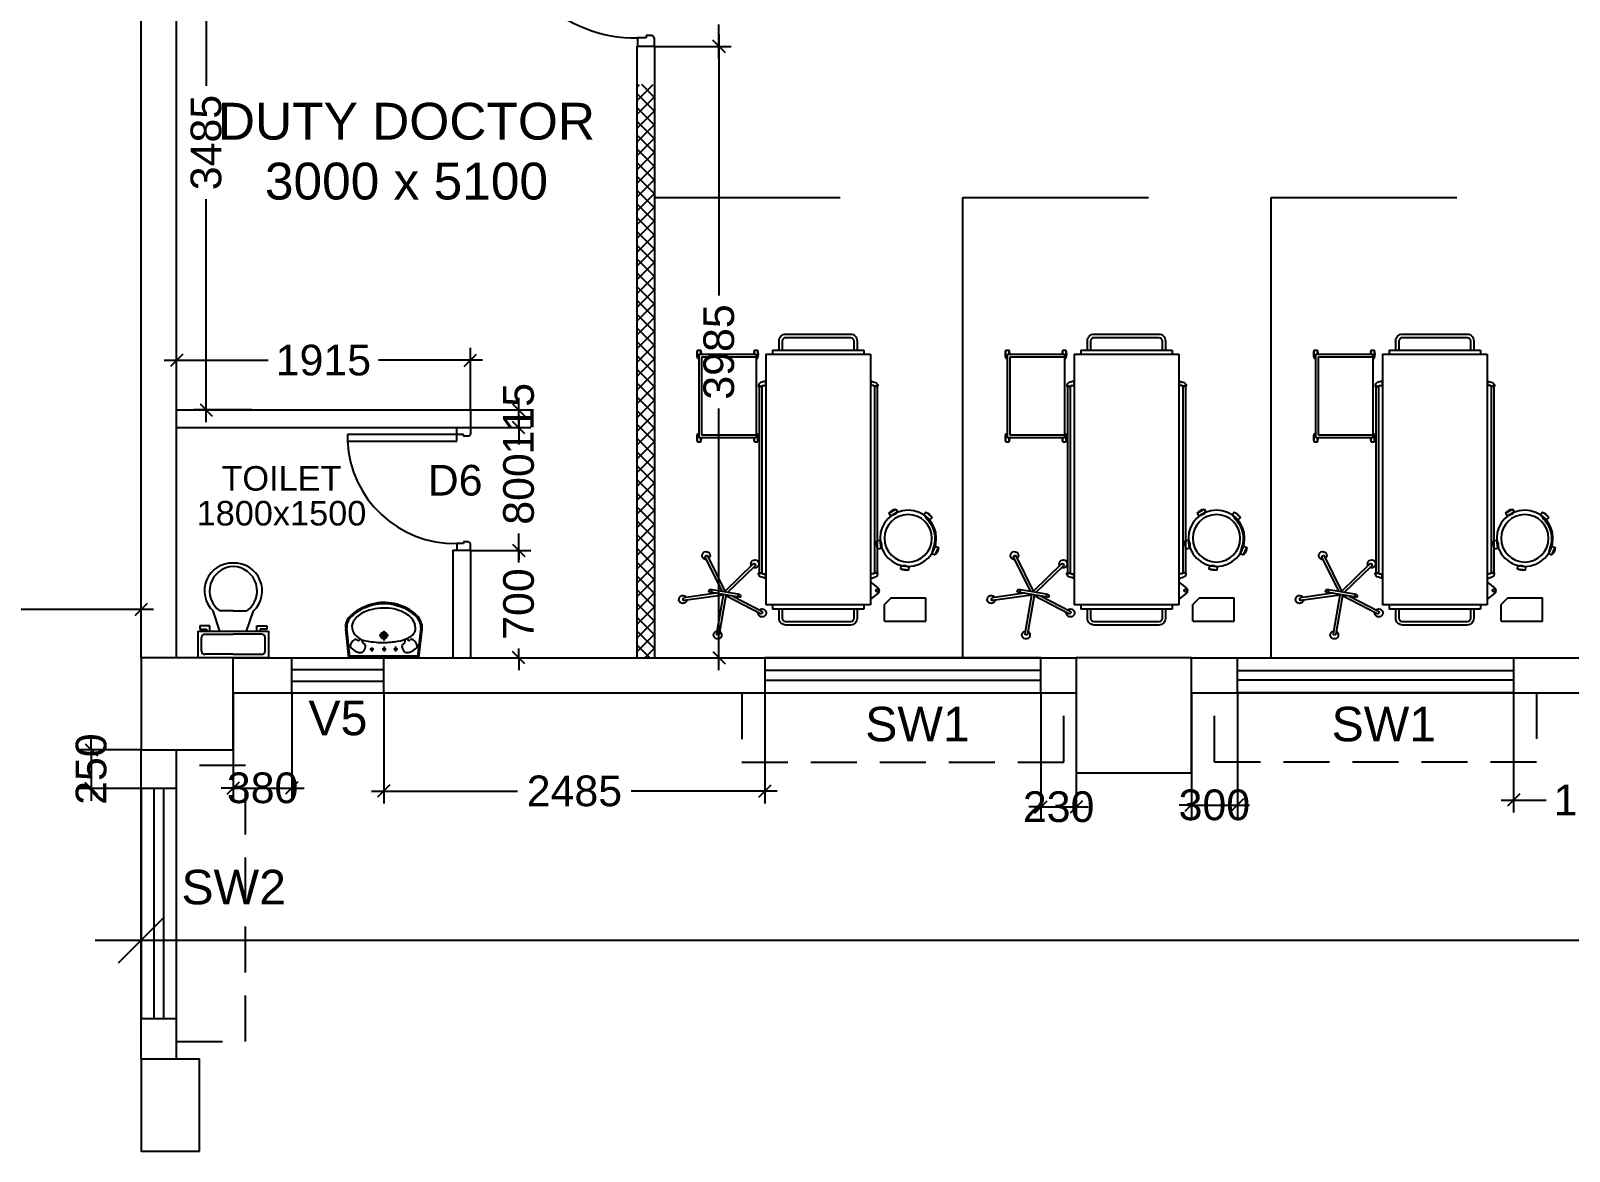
# Model space of a CAD drawing. Extents: x 7620542 to 7843793, y -6476226 to -6093835.
# Drawn here: x 7719659 to 7729686, y -6375462 to -6368159 of the extents above; entities that cross this region are included whole.
import ezdxf
from ezdxf.enums import TextEntityAlignment as Align

# ---------------------------------------------------------------- set-up
doc = ezdxf.new("R2010")
doc.units = 0
doc.header["$LTSCALE"] = 600
doc.header["$MEASUREMENT"] = 0
doc.header["$PDMODE"] = 35
doc.linetypes.add('DASHED', pattern=[0.75, 0.5, -0.25])
doc.layers.get('0').update_dxf_attribs({"linetype": 'CONTINUOUS'})
doc.layers.get('Defpoints').update_dxf_attribs({"linetype": 'CONTINUOUS'})
for name, color, linetype in [('Beds', 33, 'CONTINUOUS'), ('chajja', 7, 'CONTINUOUS'), ('DIM-TEXT', 8, 'CONTINUOUS'), ('DOOR', 32, 'CONTINUOUS'), ('furniture', 33, 'CONTINUOUS'), ('joinery', 7, 'CONTINUOUS'), ('LA-column', 3, 'CONTINUOUS'), ('LOADING', 140, 'CONTINUOUS'), ('PARTI', 21, 'CONTINUOUS'), ('Parti Hat', 35, 'CONTINUOUS'), ('Room Dim', 1, 'CONTINUOUS'), ('TEXT', 6, 'CONTINUOUS'), ('Toi-Euip', 8, 'CONTINUOUS'), ('toi-fix', 46, 'CONTINUOUS'), ('Walls', 7, 'CONTINUOUS'), ('WIN', 151, 'CONTINUOUS'), ('Working Dim', 5, 'CONTINUOUS')]:
    doc.layers.add(name, color=color, linetype=linetype)
doc.styles.add('ari', font='arial.ttf')
doc.styles.add('ARIAL', font='arial.ttf')
doc.styles.add('RT', font='romant.shx')
doc.dimstyles.new('int. dim', dxfattribs={"dimtxt": 450, "dimasz": 80, "dimexe": 80, "dimexo": 0, "dimgap": 70, "dimtad": 0, "dimdec": 0, "dimzin": 12, "dimdsep": 46, "dimtxsty": 'ari', "dimblk": 'OBLIQUE', "dimcen": 2, "dimdle": 80, "dimclrd": 256, "dimclre": 256, "dimclrt": 6, "dimadec": 0, "dimazin": 0, "dimtfac": 1, "dimtdec": 0, "dimtix": 1, "dimtmove": 2, "dimatfit": 3, "dimfxl": 1, "dimtolj": 1, "dimtzin": 0, "dimlwd": -1, "dimlwe": -1, "dimarcsym": 0})
doc.dimstyles.new('TEXT', dxfattribs={"dimscale": 0, "dimtxt": 600, "dimasz": 300, "dimexe": 300, "dimexo": 30, "dimgap": 50, "dimtad": 0, "dimdec": 0, "dimzin": 0, "dimdsep": 46, "dimtxsty": 'RT', "dimblk": 'OBLIQUE', "dimcen": 0.09, "dimdle": 300, "dimclrd": 256, "dimclre": 256, "dimclrt": 170, "dimadec": 0, "dimazin": 0, "dimtfac": 1, "dimtdec": 0, "dimtofl": 0, "dimtmove": 2, "dimatfit": 3, "dimfxl": 1, "dimfrac": 2, "dimtolj": 1, "dimtzin": 0, "dimlwd": -1, "dimlwe": -1, "dimarcsym": 0})

# ---------------------------------------------------------------- blocks, each defined once
blk = doc.blocks.new('_Oblique')
at = {"color": 0, "linetype": 'ByBlock', "lineweight": -2}
blk.add_line((-0.5, -0.5), (0.5, 0.5), dxfattribs=at)
blk = doc.blocks.new('*D470')
at = {"layer": 'Defpoints', "color": 0, "transparency": 16777216}
for p in [(7716779, -6371931), (7716779, -6372246, -6), (7720379, -6372246, -5)]:
    blk.add_point(p, dxfattribs=at)
at = {"layer": 'Working Dim', "transparency": 16777216}
for p, q in [((7716779, -6372246), (7716779, -6371851)), ((7720379, -6372246), (7720379, -6371851)), ((7716699, -6371931), (7718211, -6371931)), ((7720459, -6371931), (7718947, -6371931))]:
    blk.add_line(p, q, dxfattribs=at)
at = {"layer": 'Working Dim', "transparency": 16777216, "xscale": 80, "yscale": 80, "zscale": 80, "rotation": 180}
blk.add_blockref('_Oblique', (7716779, -6371931), dxfattribs=at)
at = {"layer": 'Working Dim', "transparency": 16777216, "xscale": 80, "yscale": 80, "zscale": 80}
blk.add_blockref('_Oblique', (7720379, -6371931), dxfattribs=at)
at = {"layer": 'Working Dim', "color": 6, "transparency": 16777216, "insert": (7718579, -6371931), "char_height": 200, "attachment_point": 5, "style": 'ari'}
blk.add_mtext('\\A1;3600', dxfattribs=at)
blk = doc.blocks.new('*D838')
at = {"layer": 'Defpoints', "color": 0, "linetype": 'Continuous', "transparency": 16777216}
for p in [(7720379, -6376355), (7720379, -6378025, 0), (7761439, -6378105, -23)]:
    blk.add_point(p, dxfattribs=at)
at = {"layer": 'DIM-TEXT', "transparency": 16777216}
for p, q in [((7720379, -6378025), (7720379, -6376055)), ((7761439, -6378105), (7761439, -6376055)), ((7720079, -6376355), (7731290, -6376355)), ((7761739, -6376355), (7750528, -6376355))]:
    blk.add_line(p, q, dxfattribs=at)
at = {"layer": 'DIM-TEXT', "linetype": 'Continuous', "transparency": 16777216, "xscale": 300, "yscale": 300, "zscale": 300, "rotation": 180}
blk.add_blockref('_Oblique', (7720379, -6376355), dxfattribs=at)
at = {"layer": 'DIM-TEXT', "linetype": 'Continuous', "transparency": 16777216, "xscale": 300, "yscale": 300, "zscale": 300}
blk.add_blockref('_Oblique', (7761439, -6376355), dxfattribs=at)
at = {"layer": 'DIM-TEXT', "color": 170, "linetype": 'Continuous', "transparency": 16777216, "insert": (7740909, -6376355), "char_height": 750, "attachment_point": 5, "style": 'ari'}
blk.add_mtext('\\A1;{\\H1.067x;GENERAL MEDICINE DEPT. ROOMS}', dxfattribs=at)
blk = doc.blocks.new('*D839')
at = {"layer": 'Defpoints', "color": 0, "linetype": 'Continuous', "transparency": 16777216}
for p in [(7761439, -6372996), (7720379, -6373226, 0), (7720379, -6374086)]:
    blk.add_point(p, dxfattribs=at)
at = {"layer": 'DIM-TEXT', "transparency": 16777216}
for p, q in [((7761439, -6372996), (7761439, -6374386)), ((7720379, -6373226), (7720379, -6374386)), ((7720079, -6374086), (7736024, -6374086)), ((7761739, -6374086), (7745794, -6374086))]:
    blk.add_line(p, q, dxfattribs=at)
at = {"layer": 'DIM-TEXT', "linetype": 'Continuous', "transparency": 16777216, "xscale": 300, "yscale": 300, "zscale": 300, "rotation": 180}
blk.add_blockref('_Oblique', (7720379, -6374086), dxfattribs=at)
at = {"layer": 'DIM-TEXT', "linetype": 'Continuous', "transparency": 16777216, "xscale": 300, "yscale": 300, "zscale": 300}
blk.add_blockref('_Oblique', (7761439, -6374086), dxfattribs=at)
at = {"layer": 'DIM-TEXT', "color": 170, "linetype": 'Continuous', "transparency": 16777216, "insert": (7740909, -6374086), "char_height": 750, "attachment_point": 5, "style": 'ari'}
blk.add_mtext('\\A1;{\\H1.067x; I.C.C.U - (20 Beds)}', dxfattribs=at)
blk = doc.blocks.new('*D2257')
at = {"layer": 'Defpoints', "color": 0, "transparency": 16777216}
for p in [(7721959, -6372476), (7724444, -6372476), (7724444, -6373115)]:
    blk.add_point(p, dxfattribs=at)
at = {"layer": 'Working Dim', "transparency": 16777216}
for p, q in [((7721959, -6372476), (7721959, -6373195)), ((7724444, -6372476), (7724444, -6373195)), ((7721879, -6373115), (7722831, -6373115)), ((7724524, -6373115), (7723573, -6373115))]:
    blk.add_line(p, q, dxfattribs=at)
at = {"layer": 'Working Dim', "transparency": 16777216, "xscale": 80, "yscale": 80, "zscale": 80, "rotation": 180}
blk.add_blockref('_Oblique', (7721959, -6373115), dxfattribs=at)
at = {"layer": 'Working Dim', "transparency": 16777216, "xscale": 80, "yscale": 80, "zscale": 80}
blk.add_blockref('_Oblique', (7724444, -6373115), dxfattribs=at)
at = {"layer": 'Working Dim', "color": 6, "transparency": 16777216, "insert": (7723202, -6373115), "char_height": 200, "attachment_point": 5, "style": 'ari'}
blk.add_mtext('\\A1;2485', dxfattribs=at)
blk = doc.blocks.new('*D2258')
at = {"layer": 'Defpoints', "color": 0, "transparency": 16777216}
for p in [(7726243, -6372476), (7726473, -6372476), (7726473, -6373218)]:
    blk.add_point(p, dxfattribs=at)
at = {"layer": 'Working Dim', "transparency": 16777216}
for p, q in [((7726243, -6372476), (7726243, -6373298)), ((7726473, -6372476), (7726473, -6373298)), ((7726243, -6373218), (7726163, -6373218)), ((7726243, -6373218), (7726473, -6373218)), ((7726473, -6373218), (7726553, -6373218))]:
    blk.add_line(p, q, dxfattribs=at)
at = {"layer": 'Working Dim', "transparency": 16777216, "xscale": 80, "yscale": 80, "zscale": 80}
blk.add_blockref('_Oblique', (7726243, -6373218), dxfattribs=at)
at = {"layer": 'Working Dim', "transparency": 16777216, "xscale": 80, "yscale": 80, "zscale": 80, "rotation": 180}
blk.add_blockref('_Oblique', (7726473, -6373218), dxfattribs=at)
at = {"layer": 'Working Dim', "color": 6, "transparency": 16777216, "insert": (7726358, -6373218), "char_height": 200, "attachment_point": 5, "style": 'ari'}
blk.add_mtext('\\A1;230', dxfattribs=at)
blk = doc.blocks.new('*D2259')
at = {"layer": 'Defpoints', "color": 0, "transparency": 16777216}
for p in [(7727223, -6372476, 3), (7727523, -6372476), (7727523, -6373206)]:
    blk.add_point(p, dxfattribs=at)
at = {"layer": 'Working Dim', "transparency": 16777216}
for p, q in [((7727223, -6372476), (7727223, -6373286)), ((7727523, -6372476), (7727523, -6373286)), ((7727223, -6373206), (7727143, -6373206)), ((7727223, -6373206), (7727523, -6373206)), ((7727523, -6373206), (7727603, -6373206))]:
    blk.add_line(p, q, dxfattribs=at)
at = {"layer": 'Working Dim', "transparency": 16777216, "xscale": 80, "yscale": 80, "zscale": 80}
blk.add_blockref('_Oblique', (7727223, -6373206), dxfattribs=at)
at = {"layer": 'Working Dim', "transparency": 16777216, "xscale": 80, "yscale": 80, "zscale": 80, "rotation": 180}
blk.add_blockref('_Oblique', (7727523, -6373206), dxfattribs=at)
at = {"layer": 'Working Dim', "color": 6, "transparency": 16777216, "insert": (7727373, -6373206), "char_height": 200, "attachment_point": 5, "style": 'ari'}
blk.add_mtext('\\A1;300', dxfattribs=at)
blk = doc.blocks.new('*D2260')
at = {"layer": 'Defpoints', "color": 0, "transparency": 16777216}
for p in [(7729323, -6372476), (7730468, -6372476), (7730468, -6373174)]:
    blk.add_point(p, dxfattribs=at)
at = {"layer": 'Working Dim', "transparency": 16777216}
for p, q in [((7729323, -6372476), (7729323, -6373254)), ((7730468, -6372476), (7730468, -6373254)), ((7729243, -6373174), (7729535, -6373174)), ((7730548, -6373174), (7730255, -6373174))]:
    blk.add_line(p, q, dxfattribs=at)
at = {"layer": 'Working Dim', "transparency": 16777216, "xscale": 80, "yscale": 80, "zscale": 80, "rotation": 180}
blk.add_blockref('_Oblique', (7729323, -6373174), dxfattribs=at)
at = {"layer": 'Working Dim', "transparency": 16777216, "xscale": 80, "yscale": 80, "zscale": 80}
blk.add_blockref('_Oblique', (7730468, -6373174), dxfattribs=at)
at = {"layer": 'Working Dim', "color": 6, "transparency": 16777216, "insert": (7729895, -6373174), "char_height": 200, "attachment_point": 5, "style": 'ari'}
blk.add_mtext('\\A1;1145', dxfattribs=at)
blk = doc.blocks.new('1000')
at = {"layer": 'DOOR'}
for p, q in [((0, -100), (0, 0)), ((0, 0), (49.7, 0)), ((49.7, 0), (49.7, -2.2)), ((63.2, -49.5), (49.7, -49.5)), ((49.7, -49.5), (49.7, -100)), ((63.2, -13.5), (61, -13.5)), ((63.2, -13.5), (63.2, -49.5)), ((836.8, -13.5), (836.8, -49.5)), ((836.8, -13.5), (839, -13.5)), ((836.8, -49.5), (850.3, -49.5)), ((850.3, 0), (850.3, -2.2)), ((900, 0), (850.3, 0)), ((850.3, -49.5), (850.3, -100)), ((900, -100), (900, 0)), ((49.7, -100), (0, -100)), ((49.7, -100), (49.7, -900.6)), ((100.2, -100), (49.7, -100)), ((100.2, -900.6), (100.2, -100)), ((850.3, -100), (900, -100)), ((49.7, -900.6), (100.2, -900.6))]:
    blk.add_line(p, q, dxfattribs=at)
for centre, major_axis, start_param, end_param in [((49.7, -13.5), (-7.95, 7.95), 3.926991, 5.497787), ((850.3, -13.5), (7.95, 7.95), 0.785398, 2.356194)]:
    blk.add_ellipse(centre, major_axis=major_axis, ratio=1, start_param=start_param, end_param=end_param, dxfattribs=at)
at = {"layer": 'DOOR', "color": 145}
blk.add_ellipse((64.3, -115.3), major_axis=(-519.7, 589.8), ratio=1, start_param=2.464943, end_param=4.009476, dxfattribs=at)
blk = doc.blocks.new('A$C70ED7303')
at = {"layer": 'toi-fix', "color": 8}
for p, q in [((0, 0), (229, 0)), ((229, 0), (229, -174)), ((-229, 0), (0, 0)), ((-229, -174), (-229, 0)), ((-207, -44), (-207, -131)), ((0, -22), (-185, -22)), ((0, -22), (185, -22)), ((207, -44), (207, -131)), ((229, -174), (-229, -174)), ((-218, -207), (-218, -185)), ((-218, -185), (-174, -185)), ((-185, -153), (0, -153)), ((-174, -185), (-174, -174)), ((-153, -174), (-153, -207)), ((-87, -174), (-131, -305)), ((185, -153), (0, -153)), ((87, -174), (131, -305)), ((153, -174), (153, -207)), ((174, -185), (174, -174)), ((218, -185), (174, -185)), ((218, -207), (218, -185)), ((-153, -207), (-218, -207)), ((153, -207), (218, -207)), ((0, -305), (-87, -305)), ((0, -305), (87, -305))]:
    blk.add_line(p, q, dxfattribs=at)
for centre, major_axis, start_param, end_param in [((-188, -41), (13.6, -13.6), 2.214297, 4.068888), ((188, -41), (13.6, -13.6), 0.643501, 2.498091), ((-188, -134), (-13.6, -13.6), 5.35589, 7.21048), ((188, -134), (-13.6, -13.6), 0.643501, 2.498091), ((-7, -436), (-128, -128), 4.686239, 7.105146), ((5, -435), (-113, -113), 4.541602, 7.039318), ((7, -436), (56, -172), -0.351019, 2.067888), ((-5, -435), (-113, -113), 0.814663, 3.31238)]:
    blk.add_ellipse(centre, major_axis=major_axis, ratio=1, start_param=start_param, end_param=end_param, dxfattribs=at)
blk = doc.blocks.new('HF12177-P')
for p, q in [((0, 0), (-0.172, 0.237)), ((0, 0), (0.172, 0.237)), ((-0.02, -0.007), (-0.189, 0.225)), ((0.02, -0.007), (0.189, 0.225)), ((-0.063, -0.027), (-0.295, -0.102)), ((-0.01, -0.031), (-0.289, -0.121)), ((-0.12, -0.015), (-0.12, -0.019)), ((-0.112, -0.007), (0.112, -0.007)), ((-0.112, -0.027), (0.112, -0.027)), ((-0.1, -0.007), (-0.1, -0.027)), ((-0.01, -0.031), (-0.01, -0.324)), ((0.01, -0.031), (0.01, -0.324)), ((0.01, -0.031), (0.289, -0.121)), ((0.063, -0.027), (0.295, -0.102)), ((0.1, -0.007), (0.1, -0.027)), ((0.12, -0.015), (0.12, -0.019))]:
    blk.add_line(p, q)
for centre, radius, start, end in [((-0.185, 0.238), 0.03, 325.4712, 286.5288), ((-0.182, 0.23), 0.008, 126.3733, 216), ((0, -0.017), 0.315, 125.6267, 126.3733), ((-0.179, 0.233), 0.008, 36, 125.6267), ((0.185, 0.238), 0.03, 253.4712, 214.5288), ((0.179, 0.233), 0.008, 54.3733, 144), ((0, -0.017), 0.315, 53.6267, 54.3733), ((0.182, 0.23), 0.008, 324, 53.6267), ((-0.3, -0.114), 0.03, 37.4712, 358.5288), ((-0.293, -0.11), 0.008, 108, 197.6267), ((0, -0.017), 0.315, 197.6267, 198.3733), ((-0.112, -0.015), 0.008, 90, 180), ((-0.112, -0.019), 0.008, 180, 270), ((0.112, -0.015), 0.008, 0, 90), ((0.112, -0.019), 0.008, 270, 0), ((0.3, -0.114), 0.03, 181.4712, 142.5288), ((0.293, -0.11), 0.008, 342.3733, 72), ((0, -0.017), 0.315, 341.6267, 342.3733), ((-0.291, -0.114), 0.008, 198.3733, 288), ((0.291, -0.114), 0.008, 252, 341.6267), ((0, -0.332), 0.03, 109.4712, 70.5288), ((-0.002, -0.324), 0.008, 180, 269.6267), ((0, -0.017), 0.315, 269.6267, 270.3733), ((0.002, -0.324), 0.008, 270.3733, 0)]:
    blk.add_arc(centre, radius, start, end)
blk = doc.blocks.new('HF10037A-P')
for p, q in [((-0.03, 0.413), (-0.03, 0.388)), ((0.03, 0.413), (-0.03, 0.413)), ((0.03, 0.388), (-0.03, 0.388)), ((0.03, 0.413), (0.03, 0.388)), ((-0.216, 0.279), (-0.23, 0.221)), ((-0.216, 0.279), (-0.192, 0.273)), ((-0.192, 0.273), (-0.206, 0.215)), ((0.191, 0.27), (0.215, 0.277)), ((0.191, 0.27), (0.209, 0.212)), ((0.191, 0.237), (0.2, 0.24)), ((0.215, 0.277), (0.233, 0.22)), ((-0.23, 0.221), (-0.206, 0.215)), ((0.209, 0.212), (0.233, 0.22)), ((-0.164, 0.006), (-0.149, 0.026)), ((-0.164, 0.006), (-0.116, -0.03)), ((-0.149, 0.026), (-0.101, -0.01)), ((0.096, -0.011), (0.146, 0.023)), ((0.111, 0.011), (0.116, 0.003)), ((0.111, -0.031), (0.16, 0.003)), ((0.16, 0.003), (0.146, 0.023)), ((-0.116, -0.03), (-0.101, -0.01)), ((0.111, -0.031), (0.096, -0.011))]:
    blk.add_line(p, q)
for radius in [0.21, 0.177]:
    blk.add_circle((0, 0.177), radius)
for centre, radius, start, end in [((0, 0.325), 0.0925, 71.0754, 108.9246), ((0, 0.475), 0.0925, 251.0754, 288.9246), ((-0.138, 0.229), 0.0925, 147.3419, 185.1912), ((-0.284, 0.265), 0.0925, 327.3419, 5.1912), ((0, 0.177), 0.2, 303.6037, 17.3657), ((0.284, 0.268), 0.0925, 178.8412, 216.6904), ((0.141, 0.222), 0.0925, 358.8412, 36.6904), ((-0.087, 0.058), 0.0925, 214.1875, 252.0368), ((-0.177, -0.062), 0.0925, 34.1875, 72.0368), ((0.171, -0.066), 0.0925, 105.5121, 143.3614), ((0.086, 0.058), 0.0925, 285.5121, 323.3614)]:
    blk.add_arc(centre, radius, start, end)
blk = doc.blocks.new('ME17678-P')
at = {"layer": 'furniture', "color": 21}
for p, q in [((-0.05, 0.175), (0.26, 0.175)), ((-0.05, 0.175), (-0.05, 0.05)), ((0.26, 0.175), (0.26, 0)), ((0, 0), (-0.05, 0.05)), ((0, 0), (0.26, 0))]:
    blk.add_line(p, q, dxfattribs=at)
blk = doc.blocks.new('A$C6969112B')
at = {"layer": 'furniture', "color": 8}
for p, q in [((428, 1689), (478, 1729)), ((478, 1766), (1160, 1766)), ((478, 131), (478, 1766)), ((521, 1793), (1116, 1793)), ((521, 1766), (521, 1793)), ((1116, 1766), (1116, 1793)), ((1160, 131), (1160, 1766)), ((428, 1654), (478, 1615)), ((432, 1559), (432, 1557)), ((434, 343), (434, 1557)), ((451, 343), (451, 1557)), ((453, 1559), (453, 1557)), ((476, 1595), (476, 1561)), ((1162, 1595), (1162, 1561)), ((1185, 1559), (1185, 1557)), ((1186, 343), (1186, 1557)), ((1204, 343), (1204, 1557)), ((1205, 1559), (1205, 1557)), ((1234, 703), (1212, 703)), ((1212, 703), (1212, 650)), ((1234, 703), (1234, 676)), ((1605, 703), (1583, 703)), ((1583, 703), (1583, 676)), ((1605, 703), (1605, 650)), ((1223, 650), (1212, 650)), ((1223, 131), (1223, 676)), ((1223, 676), (1594, 676)), ((1223, 659), (1577, 659)), ((1577, 659), (1577, 148)), ((1594, 676), (1594, 131)), ((1605, 650), (1594, 650)), ((432, 340), (432, 343)), ((453, 340), (453, 343)), ((476, 304), (476, 339)), ((1162, 304), (1162, 339)), ((1185, 340), (1185, 343)), ((1205, 340), (1205, 343)), ((1160, 131), (478, 131)), ((521, 105), (521, 131)), ((1116, 105), (521, 105)), ((1116, 105), (1116, 131)), ((1223, 157), (1212, 157)), ((1212, 157), (1212, 105)), ((1234, 105), (1212, 105)), ((1577, 148), (1223, 148)), ((1594, 131), (1223, 131)), ((1234, 131), (1234, 105)), ((1583, 131), (1583, 105)), ((1605, 105), (1583, 105)), ((1605, 157), (1594, 157)), ((1605, 157), (1605, 105))]:
    blk.add_line(p, q, dxfattribs=at)
for points in [[(565, 1793), (565, 1854, -0.414214), (608, 1897), (1029, 1897, -0.414214), (1073, 1854), (1073, 1793)], [(587, 1793), (587, 1854, -0.414214), (608, 1875), (1029, 1875, -0.414214), (1051, 1854), (1051, 1793)], [(476, 1593), (451, 1585, 0.318781), (430, 1563), (430, 1559), (455, 1559), (455, 1563), (476, 1563)], [(1162, 1593), (1186, 1585, -0.318781), (1208, 1563), (1208, 1559), (1182, 1559), (1182, 1563), (1162, 1563)], [(476, 307), (451, 314, -0.318781), (430, 336), (430, 340), (455, 340), (455, 336), (476, 336)], [(1162, 307), (1186, 314, 0.318781), (1208, 336), (1208, 340), (1182, 340), (1182, 336), (1162, 336)], [(1073, 105), (1073, 44, -0.414214), (1029, 0), (608, 0, -0.414214), (565, 44), (565, 105)], [(1051, 105), (1051, 44, -0.414214), (1029, 22), (608, 22, -0.414214), (587, 44), (587, 105)]]:
    blk.add_lwpolyline(points, format="xyb", dxfattribs=at)
for points in [[(432, 1557), (453, 1557)], [(476, 1595), (478, 1595)], [(476, 1561), (478, 1561)], [(1162, 1595), (1160, 1595)], [(1162, 1561), (1160, 1561)], [(1205, 1557), (1185, 1557)], [(432, 343), (453, 343)], [(476, 339), (478, 339)], [(476, 304), (478, 304)], [(1162, 339), (1160, 339)], [(1162, 304), (1160, 304)], [(1205, 343), (1185, 343)]]:
    blk.add_lwpolyline(points, dxfattribs=at)
blk.add_circle((435, 1672), 9.27, dxfattribs=at)
for centre, radius, start, end in [((441, 1672), 21.4, 125.427, 234.573), ((1289, 676), 80.7, 161.0754, 198.9246), ((1158, 676), 80.7, 0, 18.9246), ((1660, 676), 80.7, 161.0754, 180), ((1529, 676), 80.7, 341.0754, 18.9246), ((1289, 131), 80.7, 161.0754, 198.9246), ((1158, 131), 80.7, 341.0754, 0), ((1660, 131), 80.7, 180, 198.9246), ((1529, 131), 80.7, 341.0754, 18.9246)]:
    blk.add_arc(centre, radius, start, end, dxfattribs=at)
at = {"layer": 'LOADING', "color": 8, "yscale": 872.7299101983663, "zscale": 872.7299101979671}
for name, p, xscale, rotation in [('HF12177-P', (1425, 1676), -872.7299101979006, 170.2976301882088), ('HF10037A-P', (215, 1178), -872.7299102004868, 353.6512974186875)]:
    blk.add_blockref(name, p, dxfattribs=dict(at, xscale=xscale, rotation=rotation))
at = {"layer": 'LOADING', "color": 8, "xscale": -872.7299101983663, "yscale": 872.7299101983663, "zscale": 872.7299101979671}
blk.add_blockref('ME17678-P', (343, 1719), dxfattribs=at)
blk = doc.blocks.new('A$C782D609A')
at = {"layer": 'WIN', "linetype": 'Continuous'}
for p, q in [((-300, 230), (300, 230)), ((-300, 230), (-300, 0)), ((300, 230), (300, 0)), ((-300, 0), (300, 0))]:
    blk.add_line(p, q, dxfattribs=at)
at = {"layer": 'WIN', "linetype": 'DASHED', "ltscale": 300}
for p, q in [((-300, 153), (300, 153)), ((-300, 77), (300, 77))]:
    blk.add_line(p, q, dxfattribs=at)
blk = doc.blocks.new('*D2537')
at = {"layer": 'Defpoints', "color": 0, "transparency": 16777216}
for p in [(7720379, -6372846, -15), (7720053, -6373098), (7720379, -6373098, -15)]:
    blk.add_point(p, dxfattribs=at)
at = {"layer": 'Working Dim', "transparency": 16777216}
for p, q in [((7720053, -6372846), (7720053, -6372766)), ((7720379, -6372846), (7719973, -6372846)), ((7720053, -6372846), (7720053, -6373098)), ((7720379, -6373098), (7719973, -6373098)), ((7720053, -6373098), (7720053, -6373178))]:
    blk.add_line(p, q, dxfattribs=at)
at = {"layer": 'Working Dim', "transparency": 16777216, "xscale": 80, "yscale": 80, "zscale": 80}
for p, rotation in [((7720053, -6372846), 270), ((7720053, -6373098), 90)]:
    blk.add_blockref('_Oblique', p, dxfattribs=dict(at, rotation=rotation))
at = {"layer": 'Working Dim', "color": 6, "transparency": 16777216, "insert": (7720053, -6372972), "char_height": 200, "attachment_point": 5, "rotation": 90, "style": 'ari'}
blk.add_mtext('\\A1;250', dxfattribs=at)
blk = doc.blocks.new('A$C1E9F72C1')
at = {"layer": 'Toi-Euip', "color": 8}
for p, q in [((-228, 0), (-249, -186)), ((-228, 0), (228, 0)), ((228, 0), (249, -186)), ((-221, -7), (-242, -193)), ((-213, -10), (209, -10)), ((-64, -55), (-90, -55)), ((-76, -73), (-76, -40)), ((12, -55), (-15, -55)), ((-1, -73), (-1, -40)), ((92, -55), (65, -55)), ((79, -67), (79, -40)), ((221, -6), (242, -193)), ((-30, -145), (31, -145)), ((1, -175), (1, -113))]:
    blk.add_line(p, q, dxfattribs=at)
for centre, radius in [((-76, -55), 6.49), ((-1, -55), 6.49), ((79, -55), 6.49), ((1, -145), 21.7), ((1, -145), 15.6), ((1, -145), 11)]:
    blk.add_circle(centre, radius, dxfattribs=at)
for centre, radius, start, end in [((-208, 15), 24.9, 216.2215, 258.8549), ((208, 16), 26, 271.4204, 321.2513), ((-196, -77), 20.9, 116.809, 207.5092), ((-160, -68), 57.4, 198.3504, 235.0331), ((-125, -156), 127, 109.5864, 129.4018), ((-152, -67), 34.3, 68.6439, 118.0808), ((-168, -75), 49.6, 12.807, 54.9415), ((-115, -115), 27, 106.386, 151.7285), ((-150, -73), 32.2, 330.0791, 16.0346), ((35, -906), 808, 92.48, 98.7772), ((-3, -837), 738, 84.4518, 89.7569), ((152, -73), 32.2, 163.9654, 209.9209), ((170, -75), 49.6, 125.0585, 167.193), ((117, -115), 27, 28.2715, 73.614), ((154, -67), 34.3, 61.9192, 111.3561), ((127, -156), 127, 50.5982, 70.4136), ((163, -68), 57.4, 304.9669, 341.6496), ((198, -77), 20.9, 332.4908, 63.191), ((-166, -197), 84, 173.0041, 196.7608), ((-163, -200), 78.8, 174.8598, 213.2089), ((-110, -193), 95.5, 167.3454, 194.4146), ((-129, -205), 80.8, 113.6187, 156.307), ((-182, -101), 18, 230.4642, 309.5358), ((-164, -121), 8.67, 53.8926, 133.9597), ((-77, -276), 168, 94.0281, 120.4098), ((-163, -122), 8.8, 329.6713, 65.4896), ((-131, -108), 8.62, 142.6961, 276.8474), ((46, -401), 299, 76.1733, 85.7679), ((102, -220), 111, 24.9779, 81.9798), ((135, -107), 7.45, 281.3197, 41.7016), ((164, -122), 7.8, 112.0693, 194.8477), ((166, -121), 8.67, 46.0403, 126.1074), ((184, -101), 18, 230.4642, 309.5358), ((137, -201), 71.5, 327.5919, 23.2221), ((147, -198), 95.2, 311.9105, 2.7762), ((150, -200), 100, 311.3831, 7.6058), ((-141, -199), 107, 191.4479, 227.66), ((-120, -183), 124, 208.7854, 238.1585), ((-16, -67), 289, 226.8801, 256.3199), ((-83, -175), 127, 199.3054, 242.2025), ((-54, -136), 202, 229.3146, 253.0106), ((-13, -73), 250, 238.9436, 269.4813), ((5, -23), 300, 266.1546, 294.5893), ((11, -60), 296, 278.977, 313.6155), ((18, -68), 278, 292.3326, 313.7827), ((77, -165), 141, 291.6868, 328.1397), ((0, -46), 305, 248.1503, 293.8049), ((-4, -83), 277, 253.1484, 282.8609)]:
    blk.add_arc(centre, radius, start, end, dxfattribs=at)
blk = doc.blocks.new('*D2538')
at = {"layer": 'Defpoints', "color": 0, "transparency": 16777216}
for p in [(7722524, -6370307), (7720609, -6370631, -11), (7722524, -6370631, -11)]:
    blk.add_point(p, dxfattribs=at)
at = {"layer": 'Working Dim', "transparency": 16777216}
for p, q in [((7720609, -6370631), (7720609, -6370227)), ((7722524, -6370631), (7722524, -6370227)), ((7720529, -6370307), (7721207, -6370307)), ((7722604, -6370307), (7721926, -6370307))]:
    blk.add_line(p, q, dxfattribs=at)
at = {"layer": 'Working Dim', "transparency": 16777216, "xscale": 80, "yscale": 80, "zscale": 80, "rotation": 180}
blk.add_blockref('_Oblique', (7720609, -6370307), dxfattribs=at)
at = {"layer": 'Working Dim', "transparency": 16777216, "xscale": 80, "yscale": 80, "zscale": 80}
blk.add_blockref('_Oblique', (7722524, -6370307), dxfattribs=at)
at = {"layer": 'Working Dim', "color": 6, "transparency": 16777216, "insert": (7721566, -6370307), "char_height": 200, "attachment_point": 5, "style": 'ari'}
blk.add_mtext('\\A1;1915', dxfattribs=at)
blk = doc.blocks.new('*D2539')
at = {"layer": 'Defpoints', "color": 0, "transparency": 16777216}
for p in [(7722524, -6371546, -10), (7722839, -6371546), (7722524, -6372246, -11)]:
    blk.add_point(p, dxfattribs=at)
at = {"layer": 'Working Dim', "transparency": 16777216}
for p, q in [((7722839, -6371546), (7722839, -6371466)), ((7722524, -6371546), (7722919, -6371546)), ((7722839, -6371546), (7722839, -6371606)), ((7722524, -6372246), (7722919, -6372246)), ((7722839, -6372246), (7722839, -6372185)), ((7722839, -6372246), (7722839, -6372326))]:
    blk.add_line(p, q, dxfattribs=at)
at = {"layer": 'Working Dim', "transparency": 16777216, "xscale": 80, "yscale": 80, "zscale": 80}
for p, rotation in [((7722839, -6371546), 270), ((7722839, -6372246), 90)]:
    blk.add_blockref('_Oblique', p, dxfattribs=dict(at, rotation=rotation))
at = {"layer": 'Working Dim', "color": 6, "transparency": 16777216, "insert": (7722839, -6371896), "char_height": 200, "attachment_point": 5, "rotation": 90, "style": 'ari'}
blk.add_mtext('\\A1;700', dxfattribs=at)
blk = doc.blocks.new('*D2540')
at = {"layer": 'Defpoints', "color": 0, "transparency": 16777216}
for p in [(7722524, -6370746, -10), (7722839, -6370746), (7722524, -6371546, -10)]:
    blk.add_point(p, dxfattribs=at)
at = {"layer": 'Working Dim', "transparency": 16777216}
for p, q in [((7722524, -6370746), (7722919, -6370746)), ((7722839, -6370666), (7722839, -6370855)), ((7722839, -6371626), (7722839, -6371436)), ((7722524, -6371546), (7722919, -6371546))]:
    blk.add_line(p, q, dxfattribs=at)
at = {"layer": 'Working Dim', "transparency": 16777216, "xscale": 80, "yscale": 80, "zscale": 80}
for p, rotation in [((7722839, -6370746), 90), ((7722839, -6371546), 270)]:
    blk.add_blockref('_Oblique', p, dxfattribs=dict(at, rotation=rotation))
at = {"layer": 'Working Dim', "color": 6, "transparency": 16777216, "insert": (7722839, -6371146), "char_height": 200, "attachment_point": 5, "rotation": 90, "style": 'ari'}
blk.add_mtext('\\A1;800', dxfattribs=at)
blk = doc.blocks.new('*D2541')
at = {"layer": 'Defpoints', "color": 0, "transparency": 16777216}
for p in [(7722524, -6370631, -11), (7722839, -6370631), (7722524, -6370746, -10)]:
    blk.add_point(p, dxfattribs=at)
at = {"layer": 'Working Dim', "transparency": 16777216}
for p, q in [((7722839, -6370631), (7722839, -6370551)), ((7722524, -6370631), (7722919, -6370631)), ((7722839, -6370746), (7722839, -6370631)), ((7722524, -6370746), (7722919, -6370746)), ((7722839, -6370746), (7722839, -6370826))]:
    blk.add_line(p, q, dxfattribs=at)
at = {"layer": 'Working Dim', "transparency": 16777216, "xscale": 80, "yscale": 80, "zscale": 80}
for p, rotation in [((7722839, -6370631), 270), ((7722839, -6370746), 90)]:
    blk.add_blockref('_Oblique', p, dxfattribs=dict(at, rotation=rotation))
at = {"layer": 'Working Dim', "color": 6, "transparency": 16777216, "insert": (7722839, -6370688), "char_height": 200, "attachment_point": 5, "rotation": 90, "style": 'ari'}
blk.add_mtext('\\A1;115', dxfattribs=at)
blk = doc.blocks.new('*D2542')
at = {"layer": 'Defpoints', "color": 0, "transparency": 16777216}
for p in [(7720979, -6372476, -14), (7721360, -6372476, -14), (7721360, -6373095)]:
    blk.add_point(p, dxfattribs=at)
at = {"layer": 'Working Dim', "transparency": 16777216}
for p, q in [((7720979, -6372476), (7720979, -6373175)), ((7721360, -6372476), (7721360, -6373175)), ((7720979, -6373095), (7720899, -6373095)), ((7720979, -6373095), (7721360, -6373095)), ((7721360, -6373095), (7721440, -6373095))]:
    blk.add_line(p, q, dxfattribs=at)
at = {"layer": 'Working Dim', "transparency": 16777216, "xscale": 80, "yscale": 80, "zscale": 80}
blk.add_blockref('_Oblique', (7720979, -6373095), dxfattribs=at)
at = {"layer": 'Working Dim', "transparency": 16777216, "xscale": 80, "yscale": 80, "zscale": 80, "rotation": 180}
blk.add_blockref('_Oblique', (7721360, -6373095), dxfattribs=at)
at = {"layer": 'Working Dim', "color": 6, "transparency": 16777216, "insert": (7721170, -6373095), "char_height": 200, "attachment_point": 5, "style": 'ari'}
blk.add_mtext('\\A1;380', dxfattribs=at)
blk = doc.blocks.new('*D2550')
at = {"layer": 'Defpoints', "color": 0, "transparency": 16777216}
for p in [(7720802, -6367146), (7721100, -6367146, -11), (7721100, -6370631, -11)]:
    blk.add_point(p, dxfattribs=at)
at = {"layer": 'Working Dim', "transparency": 16777216}
for p, q in [((7721100, -6367146), (7720722, -6367146)), ((7720802, -6367066), (7720802, -6368519)), ((7720802, -6370711), (7720802, -6369257)), ((7721100, -6370631), (7720722, -6370631))]:
    blk.add_line(p, q, dxfattribs=at)
at = {"layer": 'Working Dim', "transparency": 16777216, "xscale": 80, "yscale": 80, "zscale": 80}
for p, rotation in [((7720802, -6367146), 90), ((7720802, -6370631), 270)]:
    blk.add_blockref('_Oblique', p, dxfattribs=dict(at, rotation=rotation))
at = {"layer": 'Working Dim', "color": 6, "transparency": 16777216, "insert": (7720802, -6368888), "char_height": 200, "attachment_point": 5, "rotation": 90, "style": 'ari'}
blk.add_mtext('\\A1;3485', dxfattribs=at)
blk = doc.blocks.new('*D2556')
at = {"layer": 'Defpoints', "color": 0, "transparency": 16777216}
for p in [(7723724, -6367261, -11), (7723724, -6368261, -11), (7724144, -6368261)]:
    blk.add_point(p, dxfattribs=at)
at = {"layer": 'Working Dim', "transparency": 16777216}
for p, q in [((7724144, -6367181), (7724144, -6367402)), ((7723724, -6367261), (7724224, -6367261)), ((7724144, -6368341), (7724144, -6368119)), ((7723724, -6368261), (7724224, -6368261))]:
    blk.add_line(p, q, dxfattribs=at)
at = {"layer": 'Working Dim', "transparency": 16777216, "xscale": 80, "yscale": 80, "zscale": 80}
for p, rotation in [((7724144, -6367261), 90), ((7724144, -6368261), 270)]:
    blk.add_blockref('_Oblique', p, dxfattribs=dict(at, rotation=rotation))
at = {"layer": 'Working Dim', "color": 6, "transparency": 16777216, "insert": (7724144, -6367761), "char_height": 200, "attachment_point": 5, "rotation": 90, "style": 'ari'}
blk.add_mtext('\\A1;1000', dxfattribs=at)
blk = doc.blocks.new('*D2557')
at = {"layer": 'Defpoints', "color": 0, "transparency": 16777216}
for p in [(7723724, -6368261, -11), (7723726, -6372246, -14), (7724144, -6372246)]:
    blk.add_point(p, dxfattribs=at)
at = {"layer": 'Working Dim', "transparency": 16777216}
for p, q in [((7724144, -6368181), (7724144, -6369884)), ((7723724, -6368261), (7724224, -6368261)), ((7724144, -6372326), (7724144, -6370622)), ((7723726, -6372246), (7724224, -6372246))]:
    blk.add_line(p, q, dxfattribs=at)
at = {"layer": 'Working Dim', "transparency": 16777216, "xscale": 80, "yscale": 80, "zscale": 80}
for p, rotation in [((7724144, -6368261), 90), ((7724144, -6372246), 270)]:
    blk.add_blockref('_Oblique', p, dxfattribs=dict(at, rotation=rotation))
at = {"layer": 'Working Dim', "color": 6, "transparency": 16777216, "insert": (7724144, -6370253), "char_height": 200, "attachment_point": 5, "rotation": 90, "style": 'ari'}
blk.add_mtext('\\A1;3985', dxfattribs=at)

msp = doc.modelspace()

# ---------------------------------------------------------------- hatches: boundary and pattern name
at = {"layer": 'Parti Hat'}
h = msp.add_hatch(dxfattribs=at)
h.set_pattern_fill('ANSI37', color=10, scale=20, angle=-90, style=0)
h.set_pattern_definition([(45, (10793084.145, -9506743.026), (44.9012806, -44.9012806), []), (315, (10793084.145, -9506743.026), (-44.9012806, -44.9012806), [])])
h.paths.add_polyline_path([(7723723.969, -6368510.595), (7723723.969, -6372245.598), (7723608.969, -6372245.598), (7723608.969, -6368510.595)])
h.paths.add_polyline_path([(7723608.969, -6367030.595), (7723608.969, -6366915.595), (7723723.969, -6366915.595), (7723723.969, -6367260.595), (7723608.969, -6367260.595), (7723608.969, -6367145.595), (7720608.969, -6367145.595), (7720608.969, -6367030.595)])
h.paths.add_polyline_path([(7723608.97, -6362310.493), (7723723.97, -6362310.493), (7723723.969, -6365665.595), (7723608.969, -6365665.595)])

# ---------------------------------------------------------------- linework, layer by layer
at = {"layer": 'Beds'}
for p, q in [((7723724.019, -6369245.648, -8.791), (7724934.015, -6369245.648, -8.791)), ((7725733.597, -6372245.599, -11.181), (7725733.597, -6369245.647, -10.378)), ((7725733.597, -6369245.649, -8.544), (7726943.594, -6369245.649, -8.544)), ((7727743.176, -6372245.599, -10.919), (7727743.176, -6369245.647, -10.116)), ((7727743.176, -6369245.649, -8.283), (7728953.173, -6369245.649, -8.283))]:
    msp.add_line(p, q, dxfattribs=at)
at = {"layer": 'chajja', "color": 7, "linetype": 'DASHED'}
for points, elevation in [([(7724292.968, -6372475.595), (7724292.968, -6372925.595), (7726392.968, -6372925.594), (7726392.968, -6372475.594)], -9.008), ([(7729472.968, -6372475.526), (7729472.968, -6372925.526), (7727372.968, -6372925.525), (7727372.968, -6372475.525)], 1.37), ([(7720608.791, -6374747.514), (7721058.791, -6374747.514), (7721058.79, -6372947.514), (7720608.79, -6372947.514)], -14.83)]:
    msp.add_lwpolyline(points, dxfattribs=dict(at, elevation=elevation))
at = {"layer": 'LA-column', "color": 2}
for points, elevation in [([(7720378.968, -6372845.675), (7720978.968, -6372845.675), (7720978.968, -6372245.675), (7720378.968, -6372245.675)], -13.799), ([(7726472.968, -6372995.667), (7727222.968, -6372995.667), (7727222.968, -6372245.667), (7726472.968, -6372245.667)], -13.799), ([(7720759.057, -6375462.438), (7720759.057, -6374862.438), (7720379.057, -6374862.438), (7720379.057, -6375462.438)], -13.585)]:
    msp.add_lwpolyline(points, close=True, dxfattribs=dict(at, elevation=elevation))
at = {"layer": 'PARTI', "extrusion": (-0.000145144, 2.25159e-17, 1)}
for p, q in [((7723608.969, -6368260.597, -10.719), (7723608.969, -6372245.599, -10.719)), ((7723723.969, -6368260.597, -10.719), (7723723.969, -6372245.599, -10.719))]:
    msp.add_line(p, q, dxfattribs=at)
at = {"layer": 'PARTI'}
msp.add_line((7723608.969, -6368260.597, -10.719), (7723723.969, -6368260.597, -10.719), dxfattribs=at)
at = {"layer": 'Walls'}
for p, q in [((7720608.969, -6370630.599, -10.719), (7722523.969, -6370630.599, -10.719)), ((7720608.969, -6370745.599, -10.719), (7722523.969, -6370745.599, -10.719)), ((7722408.969, -6371545.505, -9.975), (7722523.969, -6371545.505, -9.975)), ((7720978.79, -6372245.594, -14.139), (7726472.968, -6372245.594, -14.139)), ((7727222.968, -6372245.572, -14.139), (7732566.968, -6372245.572, -14.139)), ((7720978.79, -6372475.594, -14.139), (7726472.968, -6372475.594, -14.139)), ((7727222.968, -6372475.572, -14.139), (7732566.968, -6372475.572, -14.139)), ((7720378.79, -6374862.659, -14.83), (7720378.79, -6372845.758, -14.83)), ((7720608.79, -6374862.659, -14.83), (7720608.79, -6372845.758, -14.83))]:
    msp.add_line(p, q, dxfattribs=at)
at = {"layer": 'Walls', "extrusion": (-0.000145144, 2.25159e-17, 1)}
for p, q in [((7722523.969, -6370630.599, -10.719), (7722523.969, -6370745.599, -10.719)), ((7722408.969, -6371545.505, -9.975), (7722408.969, -6372245.599, -10.719)), ((7722523.969, -6371545.505, -9.975), (7722523.969, -6372245.582, -10.719))]:
    msp.add_line(p, q, dxfattribs=at)
at = {"layer": 'Walls', "elevation": -10.719, "flags": 128}
for points in [[(7720379.012, -6372245.616), (7720379.012, -6365530.684)], [(7720609.012, -6372245.616), (7720609.012, -6365530.684)]]:
    msp.add_lwpolyline(points, dxfattribs=at)
at = {"layer": 'WIN', "linetype": 'Continuous'}
msp.add_line((7720461.573, -6373097.514, -14.83), (7720461.573, -6374597.514, -14.83), dxfattribs=at)
for points, elevation in [([(7724442.968, -6372475.594), (7726242.968, -6372475.594), (7726242.968, -6372245.594), (7724442.968, -6372245.594)], -14.139), ([(7729322.968, -6372475.525), (7727522.968, -6372475.525), (7727522.968, -6372245.525), (7729322.968, -6372245.525)], -14.139), ([(7724442.968, -6372392.81), (7726242.968, -6372392.81), (7726242.968, -6372328.377), (7724442.968, -6372328.377)], -14.139), ([(7729322.968, -6372392.742), (7727522.968, -6372392.742), (7727522.968, -6372328.309), (7729322.968, -6372328.309)], -14.139), ([(7720608.79, -6374597.514), (7720608.79, -6373097.514), (7720378.79, -6373097.514), (7720378.79, -6374597.514)], -14.83)]:
    msp.add_lwpolyline(points, close=True, dxfattribs=dict(at, elevation=elevation))
at = {"layer": 'WIN', "linetype": 'Continuous', "elevation": -14.83}
msp.add_lwpolyline([(7720526.006, -6374597.514), (7720526.006, -6373097.514)], dxfattribs=at)

# ---------------------------------------------------------------- block references
at = {"layer": 'Beds', "rotation": 180}
for p in [(7725609.449, -6370135.931, -11.964), (7727619.028, -6370135.931, -11.964), (7729628.606, -6370135.931, -11.703)]:
    msp.add_blockref('A$C6969112B', p, dxfattribs=at)
at = {"layer": 'DOOR', "linetype": 'Continuous'}
for p, xscale, yscale, zscale, rotation in [((7723723.969, -6367260.597, -10.719), 1.111111128702789, 1.111111128702789, 1.111111128702789, 270.0000132548356), ((7722523.969, -6370745.599, -9.975), 0.8888532979181267, 0.8888532979181267, 0.8888532979181267, 270.0000130722648)]:
    msp.add_blockref('1000', p, dxfattribs=dict(at, xscale=xscale, yscale=yscale, zscale=zscale, rotation=rotation))
at = {"layer": 'Toi-Euip', "color": 31, "rotation": 180}
msp.add_blockref('A$C1E9F72C1', (7721960.386, -6372245.594, -14.139), dxfattribs=at)
at = {"layer": 'toi-fix', "linetype": 'Continuous', "rotation": 180}
msp.add_blockref('A$C70ED7303', (7720978.968, -6372245.675, -13.799), dxfattribs=at)
at = {"layer": 'WIN', "linetype": 'Continuous', "xscale": -1, "rotation": 180}
for p in [(7721660.296, -6372245.659, -19.271), (7721660.386, -6372245.594, -14.139)]:
    msp.add_blockref('A$C782D609A', p, dxfattribs=at)

# ---------------------------------------------------------------- texts
at = {"layer": 'joinery'}
for s, height, style, p in [('D6', 200, 'ARIAL', (7722424.551, -6371188.746, -9.975)), ('V5', 225, 'ari', (7721660.671, -6372751.05, -19.271)), ('V5', 225, 'ari', (7721660.761, -6372750.985, -14.139)), ('SW1', 225, 'ari', (7725437.933, -6372790.691, 26.035)), ('SW1', 225, 'ari', (7728477.703, -6372790.691, 26.035)), ('SW2', 225, 'ari', (7720981.334, -6373853.263, -14.83))]:
    msp.add_text(s, height=height, dxfattribs=dict(at, style=style)).set_placement(p, align=Align.CENTER)
at = {"layer": 'Room Dim', "style": 'ARIAL'}
for s, height, p in [('3000 x 5100', 240, (7722107.405, -6369259.186, -9.975)), ('1800x1500', 160, (7721292.749, -6371383.876))]:
    msp.add_text(s, height=height, dxfattribs=at).set_placement(p, align=Align.CENTER)
at = {"layer": 'TEXT', "color": 7, "style": 'ARIAL'}
for s, height, p in [('DUTY DOCTOR', 240, (7722107.405, -6368868.892, -9.975)), ('TOILET', 160, (7721292.749, -6371156.89))]:
    msp.add_text(s, height=height, dxfattribs=at).set_placement(p, align=Align.CENTER)

# ---------------------------------------------------------------- dimensions: what is measured, and where the dimension line sits
at = {"layer": 'DIM-TEXT', "linetype": 'Continuous'}
for base, p1, p2, text, picture, middle in [((7720378.7, -6374085.503, -13.799), (7761439.112, -6372995.657, -13.799), (7720378.7, -6373225.776, -14.148), '{\\H1.067x; I.C.C.U - (20 Beds)}', '*D839', (7740908.906, -6374085.503, -13.799)), ((7720378.879, -6376354.99, 7.822), (7761439.189, -6378104.642, -14.83), (7720378.879, -6378024.694, 7.474), '{\\H1.067x;GENERAL MEDICINE DEPT. ROOMS}', '*D838', (7740909.034, -6376354.99, 7.822))]:
    dim = msp.add_linear_dim(base=base, p1=p1, p2=p2, angle=180, text=text, dimstyle='TEXT', override={"dimscale": 1, "dimtxt": 750, "dimexo": 0, "dimtxsty": 'ari'}, dxfattribs=at)
    dim.commit()
    dim.dimension.update_dxf_attribs({"geometry": picture, "text_midpoint": middle})
at = {"layer": 'Working Dim', "color": 7}
for base, p1, p2, picture, middle in [((7720802.315, -6367145.597), (7721099.604, -6370630.599, -10.719), (7721099.604, -6367145.597, -10.719), '*D2550', (7720802.315, -6368888.098)), ((7724144.247, -6368260.597), (7723723.975, -6367260.597, -10.719), (7723723.969, -6368260.597, -10.719), '*D2556', (7724144.247, -6367760.597)), ((7724144.247, -6372245.594), (7723723.969, -6368260.597, -10.719), (7723725.879, -6372245.594, -14.139), '*D2557', (7724144.247, -6370253.095)), ((7722839.454, -6370630.599), (7722523.972, -6370745.599, -9.975), (7722523.972, -6370630.599, -10.719), '*D2541', (7722839.454, -6370688.099)), ((7722839.454, -6370745.599), (7722523.969, -6371545.505, -9.975), (7722523.972, -6370745.599, -9.975), '*D2540', (7722839.454, -6371145.552)), ((7722839.454, -6371545.505), (7722523.969, -6372245.582, -10.719), (7722523.969, -6371545.505, -9.975), '*D2539', (7722839.454, -6371895.544))]:
    dim = msp.add_linear_dim(base=base, p1=p1, p2=p2, angle=90, dimstyle='int. dim', override={"dimtxt": 200, "dimarcsym": 1}, dxfattribs=at)
    dim.commit()
    dim.dimension.update_dxf_attribs({"geometry": picture, "text_midpoint": middle})
dim = msp.add_linear_dim(base=(7722523.969, -6370306.508), p1=(7720609.012, -6370630.599, -10.719), p2=(7722523.969, -6370630.599, -10.719), dimstyle='int. dim', override={"dimtxt": 200, "dimarcsym": 1}, dxfattribs=at)
dim.commit()
dim.dimension.update_dxf_attribs({"geometry": '*D2538', "text_midpoint": (7721566.49, -6370306.508)})
at = {"layer": 'Working Dim'}
dim = msp.add_linear_dim(base=(7716779.145, -6371930.512, -9.699), p1=(7720378.875, -6372245.566, -14.795), p2=(7716779.145, -6372245.526, -15.519), angle=180, dimstyle='int. dim', override={"dimtxt": 200}, dxfattribs=at)
dim.commit()
dim.dimension.update_dxf_attribs({"geometry": '*D470', "text_midpoint": (7718579.01, -6371930.512, -9.699)})
at = {"layer": 'Working Dim', "color": 7}
dim = msp.add_linear_dim(base=(7721360.386, -6373094.786), p1=(7720978.968, -6372475.594, -14.139), p2=(7721360.386, -6372475.594, -14.139), text='380', dimstyle='int. dim', override={"dimtxt": 200, "dimarcsym": 1}, dxfattribs=at)
dim.commit()
dim.dimension.update_dxf_attribs({"geometry": '*D2542', "text_midpoint": (7721169.677, -6373094.786)})
at = {"layer": 'Working Dim'}
for base, p1, p2, picture, middle in [((7724443.968, -6373114.761, -14.139), (7721959.386, -6372475.594, -14.139), (7724443.968, -6372475.594, -14.139), '*D2257', (7723201.677, -6373114.761, -14.139)), ((7726472.968, -6373217.536, -14.139), (7726242.968, -6372475.594, -14.139), (7726472.968, -6372475.594, -14.139), '*D2258', (7726357.968, -6373217.536, -14.139)), ((7727522.968, -6373205.924, -14.139), (7727222.968, -6372475.572, -10.719), (7727522.968, -6372475.572, -14.139), '*D2259', (7727372.968, -6373205.924, -14.139)), ((7730467.968, -6373174.297, -14.139), (7729322.968, -6372475.572, -14.139), (7730467.968, -6372475.572, -14.139), '*D2260', (7729895.468, -6373174.297, -14.139))]:
    dim = msp.add_linear_dim(base=base, p1=p1, p2=p2, dimstyle='int. dim', override={"dimtxt": 200, "dimarcsym": 1}, dxfattribs=at)
    dim.commit()
    dim.dimension.update_dxf_attribs({"geometry": picture, "text_midpoint": middle})
at = {"layer": 'Working Dim', "color": 7}
dim = msp.add_linear_dim(base=(7720052.504, -6373097.514), p1=(7720378.79, -6372845.758, -14.83), p2=(7720378.79, -6373097.514, -14.83), angle=90, text='250', dimstyle='int. dim', override={"dimtxt": 200, "dimarcsym": 1}, dxfattribs=at)
dim.commit()
dim.dimension.update_dxf_attribs({"geometry": '*D2537', "text_midpoint": (7720052.504, -6372971.636)})

doc.saveas('drawing.dxf')
